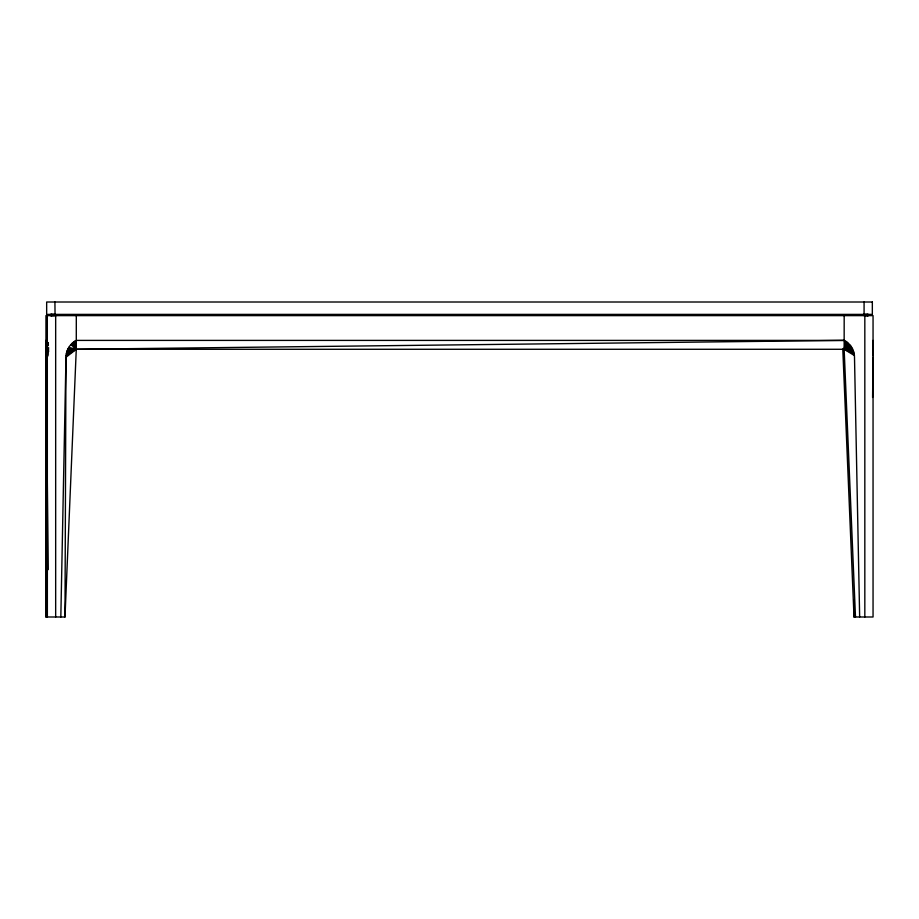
<?xml version="1.0" encoding="UTF-8"?>
<svg xmlns="http://www.w3.org/2000/svg" width="919" height="919" viewBox="0 0 919 919"><rect width="100%" height="100%" fill="white"/><g stroke="black" fill="none" stroke-linecap="round" stroke-linejoin="round"><path stroke-width="1.38" d="M76.311 315.631L76.277 349.277L64.985 616.994L45.95 616.994L46.019 340.398L47.317 340.398L47.351 355.55M64.985 616.994L65.984 357.273C65.938 350.3 70.097 343.545 76.311 340.398L844.182 340.398C850.408 343.534 854.555 350.3 854.498 357.273L859.656 616.994M855.486 616.994L844.147 349.277L844.182 315.631M872.591 397.456L873.016 357.273M60.826 616.994L65.984 357.273L76.277 349.277L844.182 340.398M854.417 355.55L844.147 349.277L845.687 341.259M853.785 352.138L844.079 349.266L847.1 342.247M854.188 353.826L844.147 349.277L848.432 343.373M853.246 350.495L844.147 349.277L849.65 344.602M48.179 355.676L45.984 357.273L48.247 569.642M66.065 355.55L76.277 349.277L845.503 349.277M45.984 355.55L48.42 354.148M852.556 348.898L844.147 349.277L850.741 345.946M66.306 353.826L76.277 349.277L75.553 340.823M45.984 353.826L48.42 352.816M66.696 352.138L76.277 349.277L74.807 341.259M842.723 349.277L845.641 349.266L842.792 349.266L854.015 616.994L873.05 616.994L873.05 315.631L45.95 315.631L45.95 616.994M45.984 352.138L48.718 351.426M844.147 349.277L851.718 347.382M67.248 350.495L76.277 349.277L74.094 341.753M45.984 350.495L48.73 350.185M45.984 348.898L48.73 349.002M67.937 348.898L76.277 349.277L73.382 342.247M45.996 347.382L48.73 347.853M68.776 347.382L76.277 349.277L72.061 343.373M45.996 344.602L48.431 345.647M46.007 343.373L48.431 344.682M46.007 342.247L48.19 343.66M46.007 341.753L48.19 343.258M46.007 341.259L48.202 342.856M70.843 344.602L76.277 349.277M872.981 340.398L873.016 355.55M853.946 599.774L854.015 616.994M868.202 315.631L868.202 314.39L868.053 315.631M867.881 314.39L867.881 315.631M867.639 314.39L867.639 315.631M867.341 314.39L867.341 315.631M866.985 314.39L866.985 315.631M866.583 314.39L866.583 315.631M866.135 314.39L866.135 315.631M865.652 314.39L865.652 315.631M865.147 314.39L865.147 315.631M864.825 315.631L864.825 616.994M864.618 314.39L864.618 315.631M864.078 302.006L864.078 314.39M863.94 314.39L863.94 315.631M55.668 315.631L55.668 616.994M54.922 302.006L55.06 315.631M54.382 314.39L54.382 315.631M53.853 314.39L53.853 315.631M53.348 314.39L53.348 315.631M52.854 314.39L52.854 315.631M52.406 314.39L52.406 315.631M52.004 314.39L52.004 315.631M51.648 314.39L51.648 315.631M51.349 314.39L51.349 315.631M51.108 314.39L51.108 315.631M50.936 314.39L50.936 315.631M50.786 314.39L50.832 315.631M47.317 315.631L47.363 616.994M872.338 302.006L46.662 302.006L46.662 314.39L872.338 314.39L872.338 302.006"/></g></svg>
